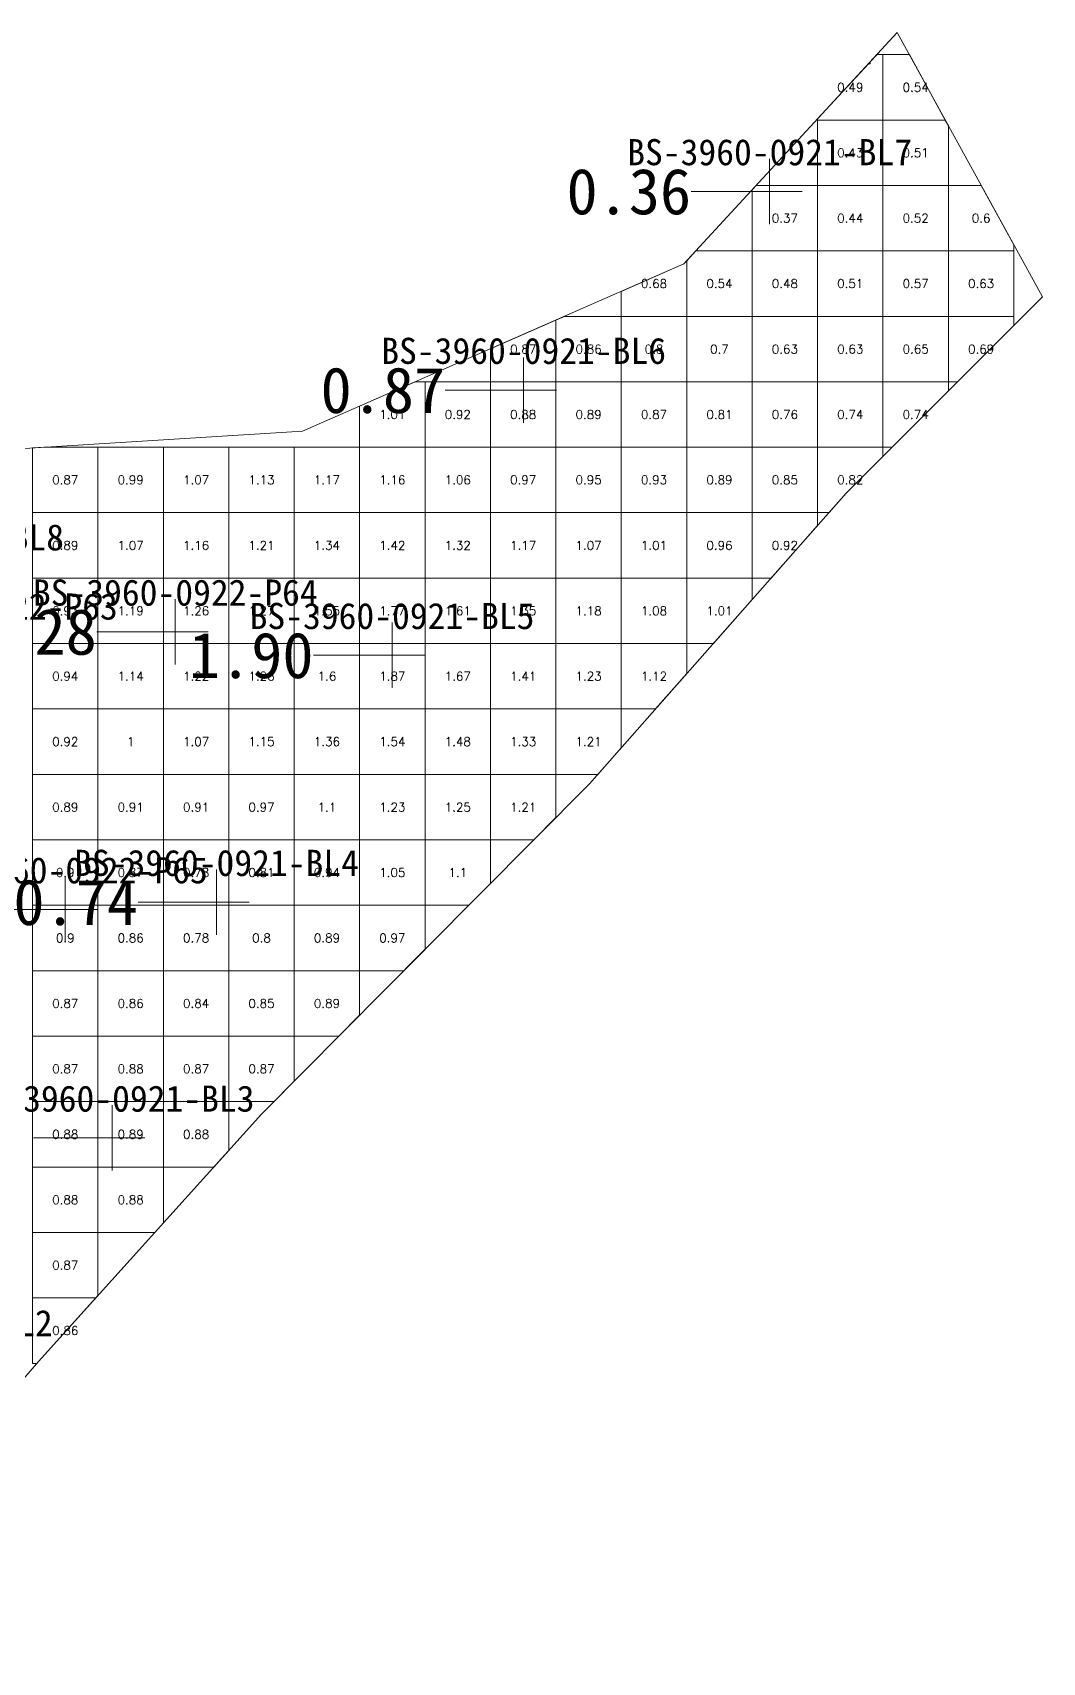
# Model space of a CAD drawing. Header units: inches. Extents: x 469941.1 to 469984.2, y 4349678.7 to 4349716.
# Drawn here: x 469968.72 to 469984.16, y 4349691.08 to 4349715.99 of the extents above; entities that cross this region are included whole.
import ezdxf
from ezdxf.enums import TextEntityAlignment as Align

# ---------------------------------------------------------------- set-up
doc = ezdxf.new("R2010")
doc.units = ezdxf.units.IN
doc.header["$MEASUREMENT"] = 0
for name, color, linetype, lineweight in [('点', 7, 'Continuous', 0), ('爆区方格网', 7, 'Continuous', 0), ('线条', 7, 'Continuous', 0), ('钻孔', 7, 'Continuous', 0)]:
    doc.layers.add(name, color=color, linetype=linetype, lineweight=lineweight)
doc.styles.add('3dmine_textStyle_1', font='txt.shx', dxfattribs={"height": 1, "bigfont": 'gbcbig.shx'})
doc.styles.add('3dmine_textStyle_2', font='', dxfattribs={"height": 1})
doc.styles.get('3dmine_textStyle_2').set_extended_font_data('SimSun-ExtB')

msp = doc.modelspace()

# ---------------------------------------------------------------- hatches: boundary and pattern name
at = {"layer": '钻孔', "linetype": 'Continuous', "lineweight": 0, "true_color": 0x808080, "extrusion": (0, 1, 0)}
msp.add_hatch(color=8, dxfattribs=at).paths.add_polyline_path([(-469980.987, 3949.758), (-469979.987, 3949.758), (-469979.987, 3960.758), (-469980.987, 3960.758)], flags=0)
at = {"layer": '钻孔', "linetype": 'Continuous', "lineweight": 0, "true_color": 0x00ffff, "extrusion": (0, 1, 0)}
for points in [[(-469977.227, 3949.677), (-469976.227, 3949.677), (-469976.227, 3961.677), (-469977.227, 3961.677)], [(-469968.846, 3949.958), (-469967.846, 3949.958), (-469967.846, 3960.958), (-469968.846, 3960.958)], [(-469970.221, 3950.288), (-469969.221, 3950.288), (-469969.221, 3961.288), (-469970.221, 3961.288)], [(-469972.532, 3949.905), (-469971.532, 3949.905), (-469971.532, 3961.905), (-469972.532, 3961.905)], [(-469970.936, 3949.509), (-469969.936, 3949.509), (-469969.936, 3961.509), (-469970.936, 3961.509)]]:
    msp.add_hatch(color=4, dxfattribs=at).paths.add_polyline_path(points, flags=0)
at = {"layer": '钻孔', "linetype": 'Continuous', "lineweight": 0, "true_color": 0x0000ff, "extrusion": (0, 1, 0)}
msp.add_hatch(color=5, dxfattribs=at).paths.add_polyline_path([(-469971.902, 3950.037), (-469970.902, 3950.037), (-469970.902, 3961.037), (-469971.902, 3961.037)], flags=0)
at = {"layer": '钻孔', "linetype": 'Continuous', "lineweight": 0, "true_color": 0xff0000, "extrusion": (0, 1, 0)}
msp.add_hatch(color=1, dxfattribs=at).paths.add_polyline_path([(-469975.215, 3950.02), (-469974.215, 3950.02), (-469974.215, 3962.02), (-469975.215, 3962.02)], flags=0)

# ---------------------------------------------------------------- linework, layer by layer
at = {"color": 4, "linetype": 'Continuous', "lineweight": 0, "true_color": 0x00ffff, "elevation": 3955.312}
for points in [[(469981.939, 4349715.99), (469984.157, 4349711.951), (469984.157, 4349711.951), (469982.711, 4349710.505), (469981.157, 4349708.951), (469979.879, 4349707.505), (469977.233, 4349704.511), (469974.727, 4349701.987), (469972.222, 4349699.464), (469968.809, 4349695.681), (469964.839, 4349691.084)], [(469967.526, 4349709.569), (469972.847, 4349709.899), (469978.678, 4349712.456), (469981.939, 4349715.99), (469981.939, 4349715.99)]]:
    msp.add_lwpolyline(points, dxfattribs=at)
at = {"layer": '点', "color": 138, "linetype": 'Continuous', "lineweight": 0, "true_color": 0x004c4c}
for points, elevation in [([(469979.987, 4349713.063), (469979.987, 4349714.063)], 3960.758), ([(469980.487, 4349713.563), (469979.487, 4349713.563)], 3960.758), ([(469976.227, 4349710.027), (469976.227, 4349711.027)], 3961.677), ([(469976.727, 4349710.527), (469975.727, 4349710.527)], 3961.677), ([(469970.902, 4349706.333), (469970.902, 4349707.333)], 3961.037), ([(469971.402, 4349706.833), (469970.402, 4349706.833)], 3961.037), ([(469974.215, 4349705.975), (469974.215, 4349706.975)], 3962.02), ([(469974.715, 4349706.475), (469973.715, 4349706.475)], 3962.02), ([(469969.221, 4349702.089), (469969.221, 4349703.089)], 3961.288), ([(469971.532, 4349702.202), (469971.532, 4349703.202)], 3961.905), ([(469969.721, 4349702.589), (469968.721, 4349702.589)], 3961.288), ([(469972.032, 4349702.702), (469971.032, 4349702.702)], 3961.905), ([(469969.936, 4349698.6), (469969.936, 4349699.6)], 3961.509), ([(469970.436, 4349699.1), (469969.436, 4349699.1)], 3961.509)]:
    msp.add_lwpolyline(points, dxfattribs=dict(at, elevation=elevation))
at = {"layer": '爆区方格网', "color": 4, "linetype": 'Continuous', "lineweight": 0, "true_color": 0x00ffff}
for points, elevation in [([(469981.72, 4349714.654), (469980.72, 4349714.654), (469980.72, 4349714.67), (469981.497, 4349715.512), (469981.497, 4349715.512), (469981.526, 4349715.543), (469981.526, 4349715.543), (469981.629, 4349715.654), (469981.72, 4349715.654), (469981.72, 4349714.654)], 3961.209), ([(469981.526, 4349715.512), (469981.497, 4349715.512), (469981.526, 4349715.543), (469981.526, 4349715.512)], 3960.82), ([(469981.526, 4349715.543), (469981.497, 4349715.512), (469981.526, 4349715.512), (469981.526, 4349715.543)], 3961.209), ([(469982.672, 4349714.654), (469981.72, 4349714.654), (469981.72, 4349715.654), (469982.123, 4349715.654), (469982.672, 4349714.654)], 3961.209), ([(469981.72, 4349713.654), (469980.72, 4349713.654), (469980.72, 4349714.654), (469981.72, 4349714.654), (469981.72, 4349713.654)], 3961.209), ([(469982.72, 4349714.567), (469982.72, 4349713.654), (469981.72, 4349713.654), (469981.72, 4349714.654), (469982.672, 4349714.654), (469982.72, 4349714.567)], 3961.209), ([(469980.72, 4349712.654), (469979.72, 4349712.654), (469979.72, 4349713.586), (469979.783, 4349713.654), (469980.72, 4349713.654), (469980.72, 4349712.654)], 3961.209), ([(469981.72, 4349712.654), (469980.72, 4349712.654), (469980.72, 4349713.654), (469981.72, 4349713.654), (469981.72, 4349712.654)], 3961.209), ([(469982.72, 4349712.654), (469981.72, 4349712.654), (469981.72, 4349713.654), (469982.72, 4349713.654), (469982.72, 4349712.654)], 3961.209), ([(469983.72, 4349712.747), (469983.72, 4349712.654), (469982.72, 4349712.654), (469982.72, 4349713.654), (469983.222, 4349713.654), (469983.72, 4349712.747)], 3961.209), ([(469978.72, 4349711.654), (469977.72, 4349711.654), (469977.72, 4349712.036), (469978.678, 4349712.456), (469978.72, 4349712.502), (469978.72, 4349711.654)], 3961.209), ([(469979.72, 4349711.654), (469978.72, 4349711.654), (469978.72, 4349712.502), (469978.861, 4349712.654), (469979.72, 4349712.654), (469979.72, 4349711.654)], 3961.209), ([(469980.72, 4349711.654), (469979.72, 4349711.654), (469979.72, 4349712.654), (469980.72, 4349712.654), (469980.72, 4349711.654)], 3961.209), ([(469981.72, 4349711.654), (469980.72, 4349711.654), (469980.72, 4349712.654), (469981.72, 4349712.654), (469981.72, 4349711.654)], 3961.209), ([(469982.72, 4349711.654), (469981.72, 4349711.654), (469981.72, 4349712.654), (469982.72, 4349712.654), (469982.72, 4349711.654)], 3961.209), ([(469983.72, 4349711.654), (469982.72, 4349711.654), (469982.72, 4349712.654), (469983.72, 4349712.654), (469983.72, 4349711.654)], 3961.209), ([(469976.72, 4349710.654), (469975.72, 4349710.654), (469975.72, 4349711.159), (469976.72, 4349711.598), (469976.72, 4349710.654)], 3961.209), ([(469977.72, 4349710.654), (469976.72, 4349710.654), (469976.72, 4349711.598), (469976.849, 4349711.654), (469977.72, 4349711.654), (469977.72, 4349710.654)], 3961.209), ([(469978.72, 4349710.654), (469977.72, 4349710.654), (469977.72, 4349711.654), (469978.72, 4349711.654), (469978.72, 4349710.654)], 3961.209), ([(469979.72, 4349710.654), (469978.72, 4349710.654), (469978.72, 4349711.654), (469979.72, 4349711.654), (469979.72, 4349710.654)], 3961.209), ([(469980.72, 4349710.654), (469979.72, 4349710.654), (469979.72, 4349711.654), (469980.72, 4349711.654), (469980.72, 4349710.654)], 3961.209), ([(469981.72, 4349710.654), (469980.72, 4349710.654), (469980.72, 4349711.654), (469981.72, 4349711.654), (469981.72, 4349710.654)], 3961.209), ([(469982.72, 4349710.654), (469981.72, 4349710.654), (469981.72, 4349711.654), (469982.72, 4349711.654), (469982.72, 4349710.654)], 3961.209), ([(469983.72, 4349711.514), (469982.86, 4349710.654), (469982.72, 4349710.654), (469982.72, 4349711.654), (469983.72, 4349711.654), (469983.72, 4349711.514)], 3961.209), ([(469974.72, 4349709.654), (469973.72, 4349709.654), (469973.72, 4349710.282), (469974.569, 4349710.654), (469974.72, 4349710.654), (469974.72, 4349709.654)], 3961.209), ([(469975.72, 4349709.654), (469974.72, 4349709.654), (469974.72, 4349710.654), (469975.72, 4349710.654), (469975.72, 4349709.654)], 3961.209), ([(469976.72, 4349709.654), (469975.72, 4349709.654), (469975.72, 4349710.654), (469976.72, 4349710.654), (469976.72, 4349709.654)], 3961.209), ([(469977.72, 4349709.654), (469976.72, 4349709.654), (469976.72, 4349710.654), (469977.72, 4349710.654), (469977.72, 4349709.654)], 3961.209), ([(469978.72, 4349709.654), (469977.72, 4349709.654), (469977.72, 4349710.654), (469978.72, 4349710.654), (469978.72, 4349709.654)], 3961.209), ([(469979.72, 4349709.654), (469978.72, 4349709.654), (469978.72, 4349710.654), (469979.72, 4349710.654), (469979.72, 4349709.654)], 3961.209), ([(469980.72, 4349709.654), (469979.72, 4349709.654), (469979.72, 4349710.654), (469980.72, 4349710.654), (469980.72, 4349709.654)], 3961.209), ([(469981.72, 4349709.654), (469980.72, 4349709.654), (469980.72, 4349710.654), (469981.72, 4349710.654), (469981.72, 4349709.654)], 3961.209), ([(469982.72, 4349710.514), (469982.711, 4349710.505), (469981.86, 4349709.654), (469981.72, 4349709.654), (469981.72, 4349710.654), (469982.72, 4349710.654), (469982.72, 4349710.514)], 3961.209), ([(469969.72, 4349708.654), (469968.72, 4349708.654), (469968.72, 4349709.643), (469968.898, 4349709.654), (469969.72, 4349709.654), (469969.72, 4349708.654)], 3961.209), ([(469970.72, 4349708.654), (469969.72, 4349708.654), (469969.72, 4349709.654), (469970.72, 4349709.654), (469970.72, 4349708.654)], 3961.209), ([(469971.72, 4349708.654), (469970.72, 4349708.654), (469970.72, 4349709.654), (469971.72, 4349709.654), (469971.72, 4349708.654)], 3961.209), ([(469972.72, 4349708.654), (469971.72, 4349708.654), (469971.72, 4349709.654), (469972.72, 4349709.654), (469972.72, 4349708.654)], 3961.209), ([(469973.72, 4349708.654), (469972.72, 4349708.654), (469972.72, 4349709.654), (469973.72, 4349709.654), (469973.72, 4349708.654)], 3961.209), ([(469974.72, 4349708.654), (469973.72, 4349708.654), (469973.72, 4349709.654), (469974.72, 4349709.654), (469974.72, 4349708.654)], 3961.209), ([(469975.72, 4349708.654), (469974.72, 4349708.654), (469974.72, 4349709.654), (469975.72, 4349709.654), (469975.72, 4349708.654)], 3961.209), ([(469976.72, 4349708.654), (469975.72, 4349708.654), (469975.72, 4349709.654), (469976.72, 4349709.654), (469976.72, 4349708.654)], 3961.209), ([(469977.72, 4349708.654), (469976.72, 4349708.654), (469976.72, 4349709.654), (469977.72, 4349709.654), (469977.72, 4349708.654)], 3961.209), ([(469978.72, 4349708.654), (469977.72, 4349708.654), (469977.72, 4349709.654), (469978.72, 4349709.654), (469978.72, 4349708.654)], 3961.209), ([(469979.72, 4349708.654), (469978.72, 4349708.654), (469978.72, 4349709.654), (469979.72, 4349709.654), (469979.72, 4349708.654)], 3961.209), ([(469980.72, 4349708.654), (469979.72, 4349708.654), (469979.72, 4349709.654), (469980.72, 4349709.654), (469980.72, 4349708.654)], 3961.209), ([(469981.72, 4349709.514), (469981.157, 4349708.951), (469980.895, 4349708.654), (469980.72, 4349708.654), (469980.72, 4349709.654), (469981.72, 4349709.654), (469981.72, 4349709.514)], 3961.209), ([(469969.72, 4349707.654), (469968.72, 4349707.654), (469968.72, 4349708.654), (469969.72, 4349708.654), (469969.72, 4349707.654)], 3961.209), ([(469970.72, 4349707.654), (469969.72, 4349707.654), (469969.72, 4349708.654), (469970.72, 4349708.654), (469970.72, 4349707.654)], 3961.209), ([(469971.72, 4349707.654), (469970.72, 4349707.654), (469970.72, 4349708.654), (469971.72, 4349708.654), (469971.72, 4349707.654)], 3961.209), ([(469972.72, 4349707.654), (469971.72, 4349707.654), (469971.72, 4349708.654), (469972.72, 4349708.654), (469972.72, 4349707.654)], 3961.209), ([(469973.72, 4349707.654), (469972.72, 4349707.654), (469972.72, 4349708.654), (469973.72, 4349708.654), (469973.72, 4349707.654)], 3961.209), ([(469974.72, 4349707.654), (469973.72, 4349707.654), (469973.72, 4349708.654), (469974.72, 4349708.654), (469974.72, 4349707.654)], 3961.209), ([(469975.72, 4349707.654), (469974.72, 4349707.654), (469974.72, 4349708.654), (469975.72, 4349708.654), (469975.72, 4349707.654)], 3961.209), ([(469976.72, 4349707.654), (469975.72, 4349707.654), (469975.72, 4349708.654), (469976.72, 4349708.654), (469976.72, 4349707.654)], 3961.209), ([(469977.72, 4349707.654), (469976.72, 4349707.654), (469976.72, 4349708.654), (469977.72, 4349708.654), (469977.72, 4349707.654)], 3961.209), ([(469978.72, 4349707.654), (469977.72, 4349707.654), (469977.72, 4349708.654), (469978.72, 4349708.654), (469978.72, 4349707.654)], 3961.209), ([(469979.72, 4349707.654), (469978.72, 4349707.654), (469978.72, 4349708.654), (469979.72, 4349708.654), (469979.72, 4349707.654)], 3961.209), ([(469980.72, 4349708.457), (469980.011, 4349707.654), (469979.72, 4349707.654), (469979.72, 4349708.654), (469980.72, 4349708.654), (469980.72, 4349708.457)], 3961.209), ([(469969.72, 4349706.654), (469968.72, 4349706.654), (469968.72, 4349707.654), (469969.72, 4349707.654), (469969.72, 4349706.654)], 3961.209), ([(469970.72, 4349706.654), (469969.72, 4349706.654), (469969.72, 4349707.654), (469970.72, 4349707.654), (469970.72, 4349706.654)], 3961.209), ([(469971.72, 4349706.654), (469970.72, 4349706.654), (469970.72, 4349707.654), (469971.72, 4349707.654), (469971.72, 4349706.654)], 3961.209), ([(469972.72, 4349706.654), (469971.72, 4349706.654), (469971.72, 4349707.654), (469972.72, 4349707.654), (469972.72, 4349706.654)], 3961.209), ([(469973.72, 4349706.654), (469972.72, 4349706.654), (469972.72, 4349707.654), (469973.72, 4349707.654), (469973.72, 4349706.654)], 3961.209), ([(469974.72, 4349706.654), (469973.72, 4349706.654), (469973.72, 4349707.654), (469974.72, 4349707.654), (469974.72, 4349706.654)], 3961.209), ([(469975.72, 4349706.654), (469974.72, 4349706.654), (469974.72, 4349707.654), (469975.72, 4349707.654), (469975.72, 4349706.654)], 3961.209), ([(469976.72, 4349706.654), (469975.72, 4349706.654), (469975.72, 4349707.654), (469976.72, 4349707.654), (469976.72, 4349706.654)], 3961.209), ([(469977.72, 4349706.654), (469976.72, 4349706.654), (469976.72, 4349707.654), (469977.72, 4349707.654), (469977.72, 4349706.654)], 3961.209), ([(469978.72, 4349706.654), (469977.72, 4349706.654), (469977.72, 4349707.654), (469978.72, 4349707.654), (469978.72, 4349706.654)], 3961.209), ([(469979.72, 4349707.325), (469979.127, 4349706.654), (469978.72, 4349706.654), (469978.72, 4349707.654), (469979.72, 4349707.654), (469979.72, 4349707.325)], 3961.209), ([(469969.72, 4349705.654), (469968.72, 4349705.654), (469968.72, 4349706.654), (469969.72, 4349706.654), (469969.72, 4349705.654)], 3961.209), ([(469970.72, 4349705.654), (469969.72, 4349705.654), (469969.72, 4349706.654), (469970.72, 4349706.654), (469970.72, 4349705.654)], 3961.209), ([(469971.72, 4349705.654), (469970.72, 4349705.654), (469970.72, 4349706.654), (469971.72, 4349706.654), (469971.72, 4349705.654)], 3961.209), ([(469972.72, 4349705.654), (469971.72, 4349705.654), (469971.72, 4349706.654), (469972.72, 4349706.654), (469972.72, 4349705.654)], 3961.209), ([(469973.72, 4349705.654), (469972.72, 4349705.654), (469972.72, 4349706.654), (469973.72, 4349706.654), (469973.72, 4349705.654)], 3961.209), ([(469974.72, 4349705.654), (469973.72, 4349705.654), (469973.72, 4349706.654), (469974.72, 4349706.654), (469974.72, 4349705.654)], 3961.209), ([(469975.72, 4349705.654), (469974.72, 4349705.654), (469974.72, 4349706.654), (469975.72, 4349706.654), (469975.72, 4349705.654)], 3961.209), ([(469976.72, 4349705.654), (469975.72, 4349705.654), (469975.72, 4349706.654), (469976.72, 4349706.654), (469976.72, 4349705.654)], 3961.209), ([(469977.72, 4349705.654), (469976.72, 4349705.654), (469976.72, 4349706.654), (469977.72, 4349706.654), (469977.72, 4349705.654)], 3961.209), ([(469978.72, 4349706.194), (469978.244, 4349705.654), (469977.72, 4349705.654), (469977.72, 4349706.654), (469978.72, 4349706.654), (469978.72, 4349706.194)], 3961.209), ([(469969.72, 4349704.654), (469968.72, 4349704.654), (469968.72, 4349705.654), (469969.72, 4349705.654), (469969.72, 4349704.654)], 3961.209), ([(469970.72, 4349704.654), (469969.72, 4349704.654), (469969.72, 4349705.654), (469970.72, 4349705.654), (469970.72, 4349704.654)], 3961.209), ([(469971.72, 4349704.654), (469970.72, 4349704.654), (469970.72, 4349705.654), (469971.72, 4349705.654), (469971.72, 4349704.654)], 3961.209), ([(469972.72, 4349704.654), (469971.72, 4349704.654), (469971.72, 4349705.654), (469972.72, 4349705.654), (469972.72, 4349704.654)], 3961.209), ([(469973.72, 4349704.654), (469972.72, 4349704.654), (469972.72, 4349705.654), (469973.72, 4349705.654), (469973.72, 4349704.654)], 3961.209), ([(469974.72, 4349704.654), (469973.72, 4349704.654), (469973.72, 4349705.654), (469974.72, 4349705.654), (469974.72, 4349704.654)], 3961.209), ([(469975.72, 4349704.654), (469974.72, 4349704.654), (469974.72, 4349705.654), (469975.72, 4349705.654), (469975.72, 4349704.654)], 3961.209), ([(469976.72, 4349704.654), (469975.72, 4349704.654), (469975.72, 4349705.654), (469976.72, 4349705.654), (469976.72, 4349704.654)], 3961.209), ([(469977.72, 4349705.062), (469977.36, 4349704.654), (469976.72, 4349704.654), (469976.72, 4349705.654), (469977.72, 4349705.654), (469977.72, 4349705.062)], 3961.209), ([(469969.72, 4349703.654), (469968.72, 4349703.654), (469968.72, 4349704.654), (469969.72, 4349704.654), (469969.72, 4349703.654)], 3961.209), ([(469970.72, 4349703.654), (469969.72, 4349703.654), (469969.72, 4349704.654), (469970.72, 4349704.654), (469970.72, 4349703.654)], 3961.209), ([(469971.72, 4349703.654), (469970.72, 4349703.654), (469970.72, 4349704.654), (469971.72, 4349704.654), (469971.72, 4349703.654)], 3961.209), ([(469972.72, 4349703.654), (469971.72, 4349703.654), (469971.72, 4349704.654), (469972.72, 4349704.654), (469972.72, 4349703.654)], 3961.209), ([(469973.72, 4349703.654), (469972.72, 4349703.654), (469972.72, 4349704.654), (469973.72, 4349704.654), (469973.72, 4349703.654)], 3961.209), ([(469974.72, 4349703.654), (469973.72, 4349703.654), (469973.72, 4349704.654), (469974.72, 4349704.654), (469974.72, 4349703.654)], 3961.209), ([(469975.72, 4349703.654), (469974.72, 4349703.654), (469974.72, 4349704.654), (469975.72, 4349704.654), (469975.72, 4349703.654)], 3961.209), ([(469976.72, 4349703.994), (469976.383, 4349703.654), (469975.72, 4349703.654), (469975.72, 4349704.654), (469976.72, 4349704.654), (469976.72, 4349703.994)], 3961.209), ([(469969.72, 4349702.654), (469968.72, 4349702.654), (469968.72, 4349703.654), (469969.72, 4349703.654), (469969.72, 4349702.654)], 3961.209), ([(469970.72, 4349702.654), (469969.72, 4349702.654), (469969.72, 4349703.654), (469970.72, 4349703.654), (469970.72, 4349702.654)], 3961.209), ([(469971.72, 4349702.654), (469970.72, 4349702.654), (469970.72, 4349703.654), (469971.72, 4349703.654), (469971.72, 4349702.654)], 3961.209), ([(469972.72, 4349702.654), (469971.72, 4349702.654), (469971.72, 4349703.654), (469972.72, 4349703.654), (469972.72, 4349702.654)], 3961.209), ([(469973.72, 4349702.654), (469972.72, 4349702.654), (469972.72, 4349703.654), (469973.72, 4349703.654), (469973.72, 4349702.654)], 3961.209), ([(469974.72, 4349702.654), (469973.72, 4349702.654), (469973.72, 4349703.654), (469974.72, 4349703.654), (469974.72, 4349702.654)], 3961.209), ([(469975.72, 4349702.987), (469975.39, 4349702.654), (469974.72, 4349702.654), (469974.72, 4349703.654), (469975.72, 4349703.654), (469975.72, 4349702.987)], 3961.209), ([(469969.72, 4349701.654), (469968.72, 4349701.654), (469968.72, 4349702.654), (469969.72, 4349702.654), (469969.72, 4349701.654)], 3961.209), ([(469970.72, 4349701.654), (469969.72, 4349701.654), (469969.72, 4349702.654), (469970.72, 4349702.654), (469970.72, 4349701.654)], 3961.209), ([(469971.72, 4349701.654), (469970.72, 4349701.654), (469970.72, 4349702.654), (469971.72, 4349702.654), (469971.72, 4349701.654)], 3961.209), ([(469972.72, 4349701.654), (469971.72, 4349701.654), (469971.72, 4349702.654), (469972.72, 4349702.654), (469972.72, 4349701.654)], 3961.209), ([(469973.72, 4349701.654), (469972.72, 4349701.654), (469972.72, 4349702.654), (469973.72, 4349702.654), (469973.72, 4349701.654)], 3961.209), ([(469974.72, 4349701.98), (469974.397, 4349701.654), (469973.72, 4349701.654), (469973.72, 4349702.654), (469974.72, 4349702.654), (469974.72, 4349701.98)], 3961.209), ([(469969.72, 4349700.654), (469968.72, 4349700.654), (469968.72, 4349701.654), (469969.72, 4349701.654), (469969.72, 4349700.654)], 3961.209), ([(469970.72, 4349700.654), (469969.72, 4349700.654), (469969.72, 4349701.654), (469970.72, 4349701.654), (469970.72, 4349700.654)], 3961.209), ([(469971.72, 4349700.654), (469970.72, 4349700.654), (469970.72, 4349701.654), (469971.72, 4349701.654), (469971.72, 4349700.654)], 3961.209), ([(469972.72, 4349700.654), (469971.72, 4349700.654), (469971.72, 4349701.654), (469972.72, 4349701.654), (469972.72, 4349700.654)], 3961.209), ([(469973.72, 4349700.973), (469973.404, 4349700.654), (469972.72, 4349700.654), (469972.72, 4349701.654), (469973.72, 4349701.654), (469973.72, 4349700.973)], 3961.209), ([(469969.72, 4349699.654), (469968.72, 4349699.654), (469968.72, 4349700.654), (469969.72, 4349700.654), (469969.72, 4349699.654)], 3961.209), ([(469970.72, 4349699.654), (469969.72, 4349699.654), (469969.72, 4349700.654), (469970.72, 4349700.654), (469970.72, 4349699.654)], 3961.209), ([(469971.72, 4349699.654), (469970.72, 4349699.654), (469970.72, 4349700.654), (469971.72, 4349700.654), (469971.72, 4349699.654)], 3961.209), ([(469972.72, 4349699.966), (469972.411, 4349699.654), (469971.72, 4349699.654), (469971.72, 4349700.654), (469972.72, 4349700.654), (469972.72, 4349699.966)], 3961.209), ([(469969.72, 4349698.654), (469968.72, 4349698.654), (469968.72, 4349699.654), (469969.72, 4349699.654), (469969.72, 4349698.654)], 3961.209), ([(469970.72, 4349698.654), (469969.72, 4349698.654), (469969.72, 4349699.654), (469970.72, 4349699.654), (469970.72, 4349698.654)], 3961.209), ([(469971.72, 4349698.908), (469971.492, 4349698.654), (469970.72, 4349698.654), (469970.72, 4349699.654), (469971.72, 4349699.654), (469971.72, 4349698.908)], 3961.209), ([(469969.72, 4349697.654), (469968.72, 4349697.654), (469968.72, 4349698.654), (469969.72, 4349698.654), (469969.72, 4349697.654)], 3961.209), ([(469970.72, 4349697.799), (469970.59, 4349697.654), (469969.72, 4349697.654), (469969.72, 4349698.654), (469970.72, 4349698.654), (469970.72, 4349697.799)], 3961.209), ([(469969.72, 4349696.691), (469969.687, 4349696.654), (469968.72, 4349696.654), (469968.72, 4349697.654), (469969.72, 4349697.654), (469969.72, 4349696.691)], 3961.209), ([(469968.809, 4349695.681), (469968.786, 4349695.654), (469968.72, 4349695.654), (469968.72, 4349696.654), (469969.687, 4349696.654), (469968.809, 4349695.681)], 3961.209)]:
    msp.add_lwpolyline(points, dxfattribs=dict(at, elevation=elevation))
at = {"layer": '线条', "color": 138, "linetype": 'Continuous', "lineweight": 0, "true_color": 0x004c4c}
for points, elevation in [([(469979.987, 4349713.563), (469979.987, 4349713.563), (469979.987, 4349713.563)], 3960.758), ([(469976.227, 4349710.527), (469976.227, 4349710.527), (469976.227, 4349710.527)], 3961.677), ([(469970.902, 4349706.833), (469970.902, 4349706.833), (469970.902, 4349706.833)], 3961.037), ([(469974.215, 4349706.475), (469974.215, 4349706.475), (469974.215, 4349706.475)], 3962.02), ([(469969.221, 4349702.589), (469969.221, 4349702.589), (469969.221, 4349702.589)], 3961.288), ([(469971.532, 4349702.702), (469971.532, 4349702.702), (469971.532, 4349702.702)], 3961.905), ([(469969.936, 4349699.1), (469969.936, 4349699.1), (469969.936, 4349699.1)], 3961.509)]:
    msp.add_lwpolyline(points, dxfattribs=dict(at, elevation=elevation))
at = {"layer": '钻孔', "color": 8, "linetype": 'Continuous', "lineweight": 0, "true_color": 0x808080}
for elevation in [3960.758, 3949.758]:
    msp.add_lwpolyline([(469979.987, 4349713.563), (469978.787, 4349713.563)], dxfattribs=dict(at, elevation=elevation))
at = {"layer": '钻孔', "color": 4, "linetype": 'Continuous', "lineweight": 0, "true_color": 0x00ffff}
for points, elevation in [([(469976.227, 4349710.527), (469975.027, 4349710.527)], 3961.677), ([(469976.227, 4349710.527), (469975.027, 4349710.527)], 3949.677), ([(469969.221, 4349702.589), (469968.021, 4349702.589)], 3961.288), ([(469969.221, 4349702.589), (469968.021, 4349702.589)], 3950.288), ([(469971.532, 4349702.702), (469970.332, 4349702.702)], 3961.905), ([(469971.532, 4349702.702), (469970.332, 4349702.702)], 3949.905), ([(469969.936, 4349699.1), (469968.736, 4349699.1)], 3961.509), ([(469969.936, 4349699.1), (469968.736, 4349699.1)], 3949.509)]:
    msp.add_lwpolyline(points, dxfattribs=dict(at, elevation=elevation))
at = {"layer": '钻孔', "color": 5, "linetype": 'Continuous', "lineweight": 0, "true_color": 0x0000ff}
for elevation in [3961.037, 3950.037]:
    msp.add_lwpolyline([(469970.902, 4349706.833), (469969.702, 4349706.833)], dxfattribs=dict(at, elevation=elevation))
at = {"layer": '钻孔', "color": 1, "linetype": 'Continuous', "lineweight": 0, "true_color": 0xff0000}
for elevation in [3962.02, 3950.02]:
    msp.add_lwpolyline([(469974.215, 4349706.475), (469973.015, 4349706.475)], dxfattribs=dict(at, elevation=elevation))

# ---------------------------------------------------------------- texts
at = {"color": 4, "linetype": 'Continuous', "lineweight": 0, "true_color": 0x00ffff, "style": '3dmine_textStyle_1'}
for s, height, p in [('0.49', 0.1333, (469981.22, 4349715.154, 3961.209)), ('0.54', 0.1333, (469982.22, 4349715.154, 3961.209)), ('0.43', 0.1333, (469981.22, 4349714.154, 3961.209)), ('0.51', 0.1333, (469982.22, 4349714.154, 3961.209)), ('0.37', 0.1333, (469980.22, 4349713.154, 3961.209)), ('0.44', 0.1333, (469981.22, 4349713.154, 3961.209)), ('0.52', 0.1333, (469982.22, 4349713.154, 3961.209)), ('0.6', 0.1333, (469983.22, 4349713.154, 3961.209)), ('0.68', 0.1333, (469978.22, 4349712.154, 3961.209)), ('0.54', 0.1333, (469979.22, 4349712.154, 3961.209)), ('0.48', 0.1333, (469980.22, 4349712.154, 3961.209)), ('0.51', 0.1333, (469981.22, 4349712.154, 3961.209)), ('0.57', 0.1333, (469982.22, 4349712.154, 3961.209)), ('0.63', 0.1333, (469983.22, 4349712.154, 3961.209)), ('0.87', 0.1333, (469976.22, 4349711.154, 3961.209)), ('0.86', 0.1333, (469977.22, 4349711.154, 3961.209)), ('0.8', 0.1333, (469978.22, 4349711.154, 3961.209)), ('0.7', 0.1333, (469979.22, 4349711.154, 3961.209)), ('0.63', 0.1333, (469980.22, 4349711.154, 3961.209)), ('0.63', 0.1333, (469981.22, 4349711.154, 3961.209)), ('0.65', 0.1333, (469982.22, 4349711.154, 3961.209)), ('0.69', 0.1333, (469983.22, 4349711.154, 3961.209)), ('1.01', 0.1333, (469974.22, 4349710.154, 3961.209)), ('0.92', 0.1333, (469975.22, 4349710.154, 3961.209)), ('0.88', 0.1333, (469976.22, 4349710.154, 3961.209)), ('0.89', 0.1333, (469977.22, 4349710.154, 3961.209)), ('0.87', 0.1333, (469978.22, 4349710.154, 3961.209)), ('0.81', 0.1333, (469979.22, 4349710.154, 3961.209)), ('0.76', 0.1333, (469980.22, 4349710.154, 3961.209)), ('0.74', 0.1333, (469981.22, 4349710.154, 3961.209)), ('0.74', 0.1333, (469982.22, 4349710.154, 3961.209)), ('0.87', 0.1333, (469969.22, 4349709.154, 3961.209)), ('0.99', 0.1333, (469970.22, 4349709.154, 3961.209)), ('1.07', 0.1333, (469971.22, 4349709.154, 3961.209)), ('1.13', 0.1333, (469972.22, 4349709.154, 3961.209)), ('1.17', 0.1333, (469973.22, 4349709.154, 3961.209)), ('1.16', 0.1333, (469974.22, 4349709.154, 3961.209)), ('1.06', 0.1333, (469975.22, 4349709.154, 3961.209)), ('0.97', 0.1333, (469976.22, 4349709.154, 3961.209)), ('0.95', 0.1333, (469977.22, 4349709.154, 3961.209)), ('0.93', 0.1333, (469978.22, 4349709.154, 3961.209)), ('0.89', 0.1333, (469979.22, 4349709.154, 3961.209)), ('0.85', 0.1333, (469980.22, 4349709.154, 3961.209)), ('0.82', 0.1333, (469981.22, 4349709.154, 3961.209)), ('0.89', 0.1333, (469969.22, 4349708.154, 3961.209)), ('1.07', 0.1333, (469970.22, 4349708.154, 3961.209)), ('1.16', 0.1333, (469971.22, 4349708.154, 3961.209)), ('1.21', 0.1333, (469972.22, 4349708.154, 3961.209)), ('1.34', 0.1333, (469973.22, 4349708.154, 3961.209)), ('1.42', 0.1333, (469974.22, 4349708.154, 3961.209)), ('1.32', 0.1333, (469975.22, 4349708.154, 3961.209)), ('1.17', 0.1333, (469976.22, 4349708.154, 3961.209)), ('1.07', 0.1333, (469977.22, 4349708.154, 3961.209)), ('1.01', 0.1333, (469978.22, 4349708.154, 3961.209)), ('0.96', 0.1333, (469979.22, 4349708.154, 3961.209)), ('0.92', 0.1333, (469980.22, 4349708.154, 3961.209)), ('0.93', 0.1333, (469969.22, 4349707.154, 3961.209)), ('1.19', 0.1333, (469970.22, 4349707.154, 3961.209)), ('1.26', 0.1333, (469971.22, 4349707.154, 3961.209)), ('1.27', 0.1333, (469972.22, 4349707.154, 3961.209)), ('1.55', 0.1333, (469973.22, 4349707.154, 3961.209)), ('1.77', 0.1333, (469974.22, 4349707.154, 3961.209)), ('1.61', 0.1333, (469975.22, 4349707.154, 3961.209)), ('1.35', 0.1333, (469976.22, 4349707.154, 3961.209)), ('1.18', 0.1333, (469977.22, 4349707.154, 3961.209)), ('1.08', 0.1333, (469978.22, 4349707.154, 3961.209)), ('1.01', 0.1333, (469979.22, 4349707.154, 3961.209)), ('0.94', 0.1333, (469969.22, 4349706.154, 3961.209)), ('1.14', 0.1333, (469970.22, 4349706.154, 3961.209)), ('1.22', 0.1333, (469971.22, 4349706.154, 3961.209)), ('1.26', 0.1333, (469972.22, 4349706.154, 3961.209)), ('1.6', 0.1333, (469973.22, 4349706.154, 3961.209)), ('1.87', 0.1333, (469974.22, 4349706.154, 3961.209)), ('1.67', 0.1333, (469975.22, 4349706.154, 3961.209)), ('1.41', 0.1333, (469976.22, 4349706.154, 3961.209)), ('1.23', 0.1333, (469977.22, 4349706.154, 3961.209)), ('1.12', 0.1333, (469978.22, 4349706.154, 3961.209)), ('0.92', 0.1333, (469969.22, 4349705.154, 3961.209)), ('1', 0.133, (469970.22, 4349705.154, 3961.209)), ('1.07', 0.1333, (469971.22, 4349705.154, 3961.209)), ('1.15', 0.1333, (469972.22, 4349705.154, 3961.209)), ('1.36', 0.1333, (469973.22, 4349705.154, 3961.209)), ('1.54', 0.1333, (469974.22, 4349705.154, 3961.209)), ('1.48', 0.1333, (469975.22, 4349705.154, 3961.209)), ('1.33', 0.1333, (469976.22, 4349705.154, 3961.209)), ('1.21', 0.1333, (469977.22, 4349705.154, 3961.209)), ('0.89', 0.1333, (469969.22, 4349704.154, 3961.209)), ('0.91', 0.1333, (469970.22, 4349704.154, 3961.209)), ('0.91', 0.1333, (469971.22, 4349704.154, 3961.209)), ('0.97', 0.1333, (469972.22, 4349704.154, 3961.209)), ('1.1', 0.1333, (469973.22, 4349704.154, 3961.209)), ('1.23', 0.1333, (469974.22, 4349704.154, 3961.209)), ('1.25', 0.1333, (469975.22, 4349704.154, 3961.209)), ('1.21', 0.1333, (469976.22, 4349704.154, 3961.209)), ('0.9', 0.1333, (469969.22, 4349703.154, 3961.209)), ('0.87', 0.1333, (469970.22, 4349703.154, 3961.209)), ('0.78', 0.1333, (469971.22, 4349703.154, 3961.209)), ('0.81', 0.1333, (469972.22, 4349703.154, 3961.209)), ('0.94', 0.1333, (469973.22, 4349703.154, 3961.209)), ('1.05', 0.1333, (469974.22, 4349703.154, 3961.209)), ('1.1', 0.1333, (469975.22, 4349703.154, 3961.209)), ('0.9', 0.1333, (469969.22, 4349702.154, 3961.209)), ('0.86', 0.1333, (469970.22, 4349702.154, 3961.209)), ('0.78', 0.1333, (469971.22, 4349702.154, 3961.209)), ('0.8', 0.1333, (469972.22, 4349702.154, 3961.209)), ('0.89', 0.1333, (469973.22, 4349702.154, 3961.209)), ('0.97', 0.1333, (469974.22, 4349702.154, 3961.209)), ('0.87', 0.1333, (469969.22, 4349701.154, 3961.209)), ('0.86', 0.1333, (469970.22, 4349701.154, 3961.209)), ('0.84', 0.1333, (469971.22, 4349701.154, 3961.209)), ('0.85', 0.1333, (469972.22, 4349701.154, 3961.209)), ('0.89', 0.1333, (469973.22, 4349701.154, 3961.209)), ('0.87', 0.1333, (469969.22, 4349700.154, 3961.209)), ('0.88', 0.1333, (469970.22, 4349700.154, 3961.209)), ('0.87', 0.1333, (469971.22, 4349700.154, 3961.209)), ('0.87', 0.1333, (469972.22, 4349700.154, 3961.209)), ('0.88', 0.1333, (469969.22, 4349699.154, 3961.209)), ('0.89', 0.1333, (469970.22, 4349699.154, 3961.209)), ('0.88', 0.1333, (469971.22, 4349699.154, 3961.209)), ('0.88', 0.1333, (469969.22, 4349698.154, 3961.209)), ('0.88', 0.1333, (469970.22, 4349698.154, 3961.209)), ('0.87', 0.1333, (469969.22, 4349697.154, 3961.209)), ('0.86', 0.1333, (469969.22, 4349696.154, 3961.209))]:
    msp.add_text(s, height=height, dxfattribs=at).set_placement(p, align=Align.MIDDLE_CENTER)
at = {"layer": '钻孔', "color": 138, "linetype": 'Continuous', "lineweight": 0, "true_color": 0x004c4c, "style": '3dmine_textStyle_2'}
for s, p in [('BS-3960-0921-BL7', (469979.987, 4349713.963, 3960.758)), ('BS-3960-0921-BL6', (469976.227, 4349710.927, 3961.677)), ('BS-3960-0921-BL8', (469967.024, 4349708.077, 3962.02)), ('BS-3960-0922-P64', (469970.902, 4349707.233, 3961.037)), ('BS-3960-0922-P63', (469967.846, 4349707.019, 3960.958)), ('BS-3960-0921-BL5', (469974.215, 4349706.875, 3962.02)), ('BS-3960-0921-BL4', (469971.532, 4349703.102, 3961.905)), ('BS-3960-0922-P65', (469969.221, 4349702.989, 3961.288)), ('BS-3960-0921-BL3', (469969.936, 4349699.5, 3961.509)), ('BS-3960-0921-BL2', (469966.851, 4349696.069, 3962.22))]:
    msp.add_text(s, height=0.4, dxfattribs=at).set_placement(p, align=Align.CENTER)
at = {"layer": '钻孔', "color": 8, "linetype": 'Continuous', "lineweight": 0, "true_color": 0x808080, "style": '3dmine_textStyle_2'}
msp.add_text('0.36', height=0.7, dxfattribs=at).set_placement((469978.787, 4349713.563, 3955.258), align=Align.MIDDLE_RIGHT)
at = {"layer": '钻孔', "color": 4, "linetype": 'Continuous', "lineweight": 0, "true_color": 0x00ffff, "style": '3dmine_textStyle_2'}
for s, p in [('0.87', (469975.027, 4349710.527, 3955.677)), ('0.74', (469970.332, 4349702.702, 3955.905))]:
    msp.add_text(s, height=0.7, dxfattribs=at).set_placement(p, align=Align.MIDDLE_RIGHT)
at = {"layer": '钻孔', "color": 5, "linetype": 'Continuous', "lineweight": 0, "true_color": 0x0000ff, "style": '3dmine_textStyle_2'}
msp.add_text('1.28', height=0.7, dxfattribs=at).set_placement((469969.702, 4349706.833, 3955.537), align=Align.MIDDLE_RIGHT)
at = {"layer": '钻孔', "color": 1, "linetype": 'Continuous', "lineweight": 0, "true_color": 0xff0000, "style": '3dmine_textStyle_2'}
msp.add_text('1.90', height=0.7, dxfattribs=at).set_placement((469973.015, 4349706.475, 3956.02), align=Align.MIDDLE_RIGHT)

doc.saveas('drawing.dxf')
